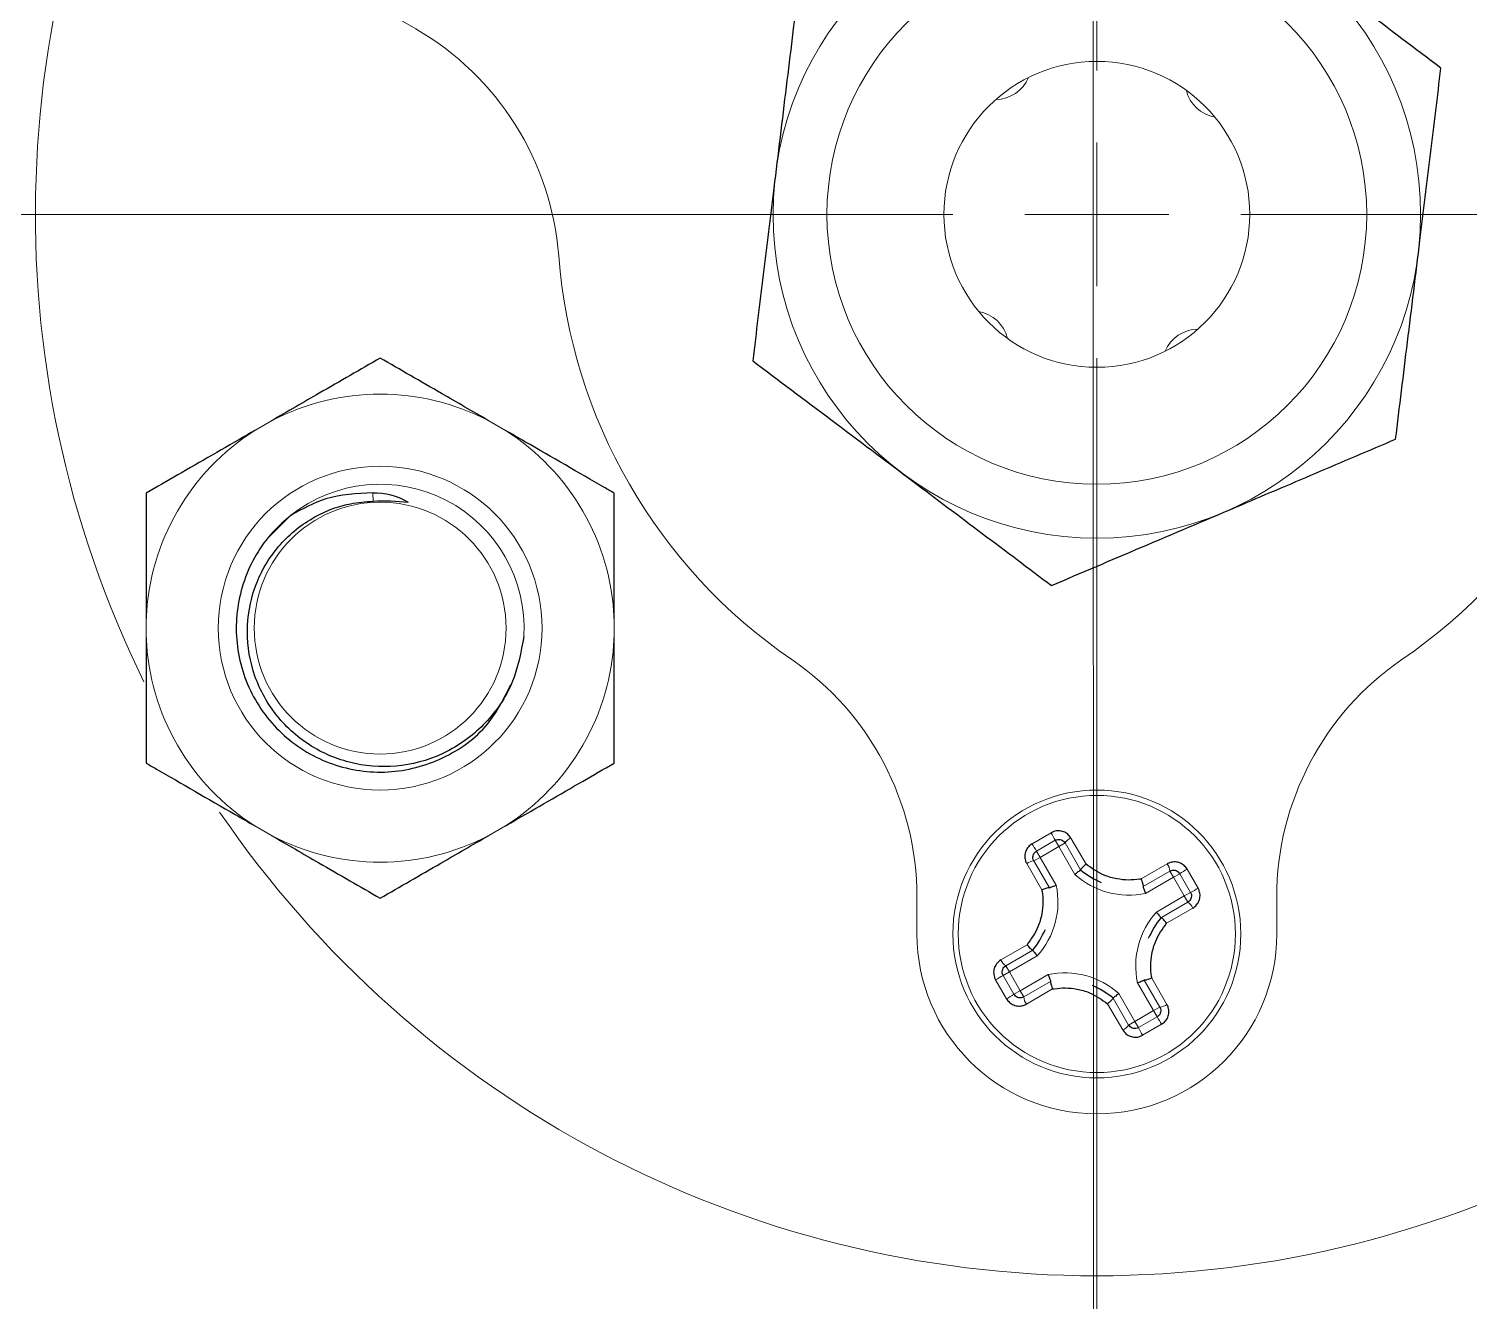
# Model space of a CAD drawing. Header units: millimetres. Extents: x 3795014 to 4300160, y 3869364 to 4016788.
# Drawn here: x 4228933 to 4228983, y 3923335.3 to 3923379.5 of the extents above; entities that cross this region are included whole.
import ezdxf

# ---------------------------------------------------------------- set-up
doc = ezdxf.new("R2010")
doc.units = ezdxf.units.MM
doc.linetypes.add('CENTER', pattern=[2, 1.25, -0.25, 0.25, -0.25])
doc.layers.add('Дополнительная', color=7, linetype='Continuous', lineweight=18)

# ---------------------------------------------------------------- blocks, each defined once
blk = doc.blocks.new('SW_CENTERMARKSYMBOL_1')
at = {"color": 0, "linetype": 'Continuous', "lineweight": 0}
for p, q in [((0, 0.5), (0, 11.2)), ((0, 0), (0, 0.25)), ((-0.5, 0), (-11.2, 0)), ((0, 0), (-0.25, 0)), ((0, 0), (0, -0.25)), ((0, 0), (0.25, 0)), ((0.5, 0), (11.2, 0)), ((0, -0.5), (0, -11.2))]:
    blk.add_line(p, q, dxfattribs=at)

msp = doc.modelspace()

# ---------------------------------------------------------------- linework, layer by layer
at = {"color": 0, "linetype": 'Continuous', "lineweight": -3, "extrusion": (0, 0, -1)}
for centre, major_axis, end_param in [((4228945.101, 3923360.412, 0), (-0.164, 2.981), 0.520467), ((4228945.529, 3923352.663, 0), (-0.576, 10.44), 0.142453)]:
    msp.add_ellipse(centre, major_axis=major_axis, ratio=0.816497, start_param=0, end_param=end_param, dxfattribs=at)
at = {"color": 0, "linetype": 'Continuous', "lineweight": -3}
for points, knots in [([(4228982.049, 3923378.15, 0), (4228981.148, 3923378.828, 0), (4228979.326, 3923380.198, 0), (4228976.628, 3923382.229, 0), (4228974.048, 3923384.17, 0), (4228972.467, 3923385.36, 0), (4228971.669, 3923385.961, 0)], [0, 0, 0, 0, 0.264605, 0.534948, 0.765344, 1, 1, 1, 1]), ([(4228959.714, 3923380.877, 0), (4228959.578, 3923379.758, 0), (4228959.302, 3923377.495, 0), (4228958.892, 3923374.143, 0), (4228958.501, 3923370.938, 0), (4228958.261, 3923368.974, 0), (4228958.14, 3923367.982, 0)], [0, 0, 0, 0, 0.264607, 0.534951, 0.765345, 1, 1, 1, 1]), ([(4228980.474, 3923365.255, 0), (4228980.611, 3923366.374, 0), (4228980.887, 3923368.637, 0), (4228981.296, 3923371.989, 0), (4228981.688, 3923375.194, 0), (4228981.928, 3923377.159, 0), (4228982.049, 3923378.15, 0)], [0, 0, 0, 0, 0.2646065, 0.534951, 0.7653448, 1, 1, 1, 1]), ([(4228945.196, 3923368.073, 0), (4228944.504, 3923367.673, 0), (4228943.299, 3923366.978, 0), (4228941.984, 3923366.218, 0), (4228941.424, 3923365.896, 0)], [0, 0, 0, 0, 0.574831, 1, 1, 1, 1]), ([(4228948.968, 3923365.896, 0), (4228948.415, 3923366.215, 0), (4228947.1, 3923366.974, 0), (4228945.895, 3923367.67, 0), (4228945.196, 3923368.073, 0)], [0, 0, 0, 0, 0.4199566, 1, 1, 1, 1]), ([(4228958.14, 3923367.982, 0), (4228959.041, 3923367.304, 0), (4228960.862, 3923365.934, 0), (4228963.561, 3923363.903, 0), (4228966.14, 3923361.962, 0), (4228967.722, 3923360.772, 0), (4228968.52, 3923360.172, 0)], [0, 0, 0, 0, 0.264605, 0.534948, 0.765344, 1, 1, 1, 1]), ([(4228940.843, 3923365.56, 0), (4228940.761, 3923365.512, 0), (4228939.849, 3923364.986, 0), (4228938.549, 3923364.235, 0), (4228937.434, 3923363.592, 0), (4228937.071, 3923363.382, 0)], [0, 0, 0, 0, 0.062212, 0.694721, 1, 1, 1, 1]), ([(4228953.321, 3923363.382, 0), (4228953.204, 3923363.45, 0), (4228952.228, 3923364.013, 0), (4228950.958, 3923364.747, 0), (4228949.776, 3923365.429, 0), (4228949.549, 3923365.56, 0)], [0, 0, 0, 0, 0.099009, 0.827304, 1, 1, 1, 1]), ([(4228968.52, 3923360.172, 0), (4228969.557, 3923360.613, 0), (4228971.655, 3923361.505, 0), (4228974.763, 3923362.826, 0), (4228977.734, 3923364.09, 0), (4228979.555, 3923364.864, 0), (4228980.474, 3923365.255, 0)], [0, 0, 0, 0, 0.264606, 0.534949, 0.765344, 1, 1, 1, 1]), ([(4228937.071, 3923363.382, 0), (4228937.071, 3923362.583, 0), (4228937.071, 3923361.192, 0), (4228937.071, 3923359.673, 0), (4228937.071, 3923359.027, 0)], [0, 0, 0, 0, 0.574831, 1, 1, 1, 1]), ([(4228950.188, 3923358.406, 0), (4228950.087, 3923357.854, 0), (4228949.886, 3923356.751, 0), (4228948.913, 3923355.339, 0), (4228947.569, 3923354.326, 0), (4228945.965, 3923353.83, 0), (4228944.308, 3923353.892, 0), (4228942.78, 3923354.504, 0), (4228941.552, 3923355.578, 0), (4228940.765, 3923356.989, 0), (4228940.493, 3923358.57, 0), (4228940.764, 3923360.133, 0), (4228941.537, 3923361.505, 0), (4228942.707, 3923362.525, 0), (4228943.922, 3923363.02, 0), (4228944.688, 3923363.082, 0), (4228944.953, 3923363.104, 0)], [0, 0, 0, 0, 0.077271, 0.154542, 0.231851, 0.307581, 0.383335, 0.458006, 0.532203, 0.605824, 0.678473, 0.751037, 0.822145, 0.893282, 0.963203, 1, 1, 1, 1]), ([(4228944.937, 3923363.393, 0), (4228944.381, 3923363.366, 0), (4228943.37, 3923363.318, 0), (4228942.488, 3923362.83, 0), (4228942.091, 3923362.61, 0)], [0, 0, 0, 0, 0.550289, 1, 1, 1, 1]), ([(4228953.321, 3923359.027, 0), (4228953.321, 3923359.121, 0), (4228953.321, 3923360.175, 0), (4228953.321, 3923361.676, 0), (4228953.321, 3923362.963, 0), (4228953.321, 3923363.382, 0)], [0, 0, 0, 0, 0.062212, 0.694721, 1, 1, 1, 1]), ([(4228942.091, 3923362.61, 0), (4228941.878, 3923362.422, 0), (4228941.175, 3923361.804, 0), (4228940.358, 3923360.385, 0), (4228940.073, 3923358.41, 0), (4228940.572, 3923356.469, 0), (4228941.774, 3923354.869, 0), (4228943.496, 3923353.851, 0), (4228945.482, 3923353.567, 0), (4228947.405, 3923354.073, 0), (4228948.964, 3923355.175, 0), (4228949.494, 3923356.246, 0), (4228949.732, 3923356.728, 0)], [0, 0, 0, 0, 0.047163, 0.155228, 0.263294, 0.371359, 0.479424, 0.587489, 0.695555, 0.80362, 0.911685, 1, 1, 1, 1]), ([(4228937.071, 3923358.355, 0), (4228937.071, 3923358.261, 0), (4228937.071, 3923357.208, 0), (4228937.071, 3923355.706, 0), (4228937.071, 3923354.419, 0), (4228937.071, 3923354, 0)], [0, 0, 0, 0, 0.062212, 0.694721, 1, 1, 1, 1]), ([(4228953.321, 3923354, 0), (4228953.321, 3923354.8, 0), (4228953.321, 3923356.19, 0), (4228953.321, 3923357.709, 0), (4228953.321, 3923358.355, 0)], [0, 0, 0, 0, 0.574831, 1, 1, 1, 1]), ([(4228937.071, 3923354, 0), (4228937.188, 3923353.933, 0), (4228938.164, 3923353.369, 0), (4228939.434, 3923352.636, 0), (4228940.616, 3923351.953, 0), (4228940.843, 3923351.823, 0)], [0, 0, 0, 0, 0.099009, 0.827304, 1, 1, 1, 1]), ([(4228949.549, 3923351.823, 0), (4228949.631, 3923351.87, 0), (4228950.543, 3923352.396, 0), (4228951.843, 3923353.147, 0), (4228952.958, 3923353.791, 0), (4228953.321, 3923354, 0)], [0, 0, 0, 0, 0.062212, 0.694721, 1, 1, 1, 1]), ([(4228969.195, 3923351.398, 0), (4228969.161, 3923351.445, 0), (4228969.094, 3923351.539, 0), (4228968.94, 3923351.627, 0), (4228968.769, 3923351.66, 0), (4228968.617, 3923351.64, 0), (4228968.534, 3923351.599, 0), (4228968.503, 3923351.583, 0)], [0, 0, 0, 0, 0.218687, 0.437447, 0.654162, 0.867429, 1, 1, 1, 1]), ([(4228941.424, 3923351.487, 0), (4228941.977, 3923351.168, 0), (4228943.292, 3923350.408, 0), (4228944.497, 3923349.713, 0), (4228945.196, 3923349.309, 0)], [0, 0, 0, 0, 0.419957, 1, 1, 1, 1]), ([(4228945.196, 3923349.309, 0), (4228945.888, 3923349.709, 0), (4228947.093, 3923350.404, 0), (4228948.408, 3923351.164, 0), (4228948.968, 3923351.487, 0)], [0, 0, 0, 0, 0.574831, 1, 1, 1, 1]), ([(4228967.844, 3923351.203, 0), (4228967.798, 3923351.17, 0), (4228967.707, 3923351.105, 0), (4228967.619, 3923350.956, 0), (4228967.583, 3923350.79, 0), (4228967.599, 3923350.634, 0), (4228967.641, 3923350.547, 0), (4228967.659, 3923350.511, 0)], [0, 0, 0, 0, 0.2102, 0.420368, 0.631581, 0.845757, 1, 1, 1, 1]), ([(4228968.649, 3923351.32, 0), (4228968.664, 3923351.328, 0), (4228968.705, 3923351.348, 0), (4228968.781, 3923351.358, 0), (4228968.865, 3923351.341, 0), (4228968.941, 3923351.298, 0), (4228968.974, 3923351.252, 0), (4228968.99, 3923351.228, 0)], [0, 0, 0, 0, 0.1299282, 0.3396454, 0.5553569, 0.7764487, 1, 1, 1, 1]), ([(4228967.908, 3923350.603, 0), (4228967.899, 3923350.621, 0), (4228967.878, 3923350.664, 0), (4228967.87, 3923350.741, 0), (4228967.888, 3923350.823, 0), (4228967.931, 3923350.896, 0), (4228967.976, 3923350.929, 0), (4228967.999, 3923350.945, 0)], [0, 0, 0, 0, 0.157847, 0.375222, 0.58654, 0.793953, 1, 1, 1, 1]), ([(4228973.231, 3923350.316, 0), (4228973.198, 3923350.362, 0), (4228973.133, 3923350.454, 0), (4228972.984, 3923350.541, 0), (4228972.818, 3923350.578, 0), (4228972.663, 3923350.562, 0), (4228972.575, 3923350.519, 0), (4228972.539, 3923350.502, 0)], [0, 0, 0, 0, 0.2102, 0.420368, 0.631581, 0.845757, 1, 1, 1, 1]), ([(4228969.529, 3923350.294, 0), (4228969.527, 3923350.293, 0), (4228969.523, 3923350.289, 0), (4228969.49, 3923350.262, 0), (4228969.441, 3923350.222, 0), (4228969.387, 3923350.178, 0), (4228969.35, 3923350.148, 0), (4228969.335, 3923350.136, 0), (4228969.333, 3923350.134, 0)], [0, 0, 0, 0, 0.211145, 0.422245, 0.63466, 0.849792, 0.983858, 1, 1, 1, 1]), ([(4228969.72, 3923350.489, 0), (4228969.718, 3923350.487, 0), (4228969.7, 3923350.472, 0), (4228969.66, 3923350.438, 0), (4228969.605, 3923350.388, 0), (4228969.56, 3923350.343, 0), (4228969.531, 3923350.308, 0), (4228969.53, 3923350.299, 0), (4228969.529, 3923350.295, 0)], [0, 0, 0, 0, 0.0150622, 0.1764622, 0.3847819, 0.5905587, 0.7952612, 1, 1, 1, 1]), ([(4228969.529, 3923350.294, 0), (4228969.53, 3923350.294, 0), (4228969.742, 3923350.109, 0), (4228969.996, 3923349.98, 0), (4228970.25, 3923349.852, 0)], [0, 0, 0, 0, 0.002942, 1, 1, 1, 1]), ([(4228971.63, 3923349.977, 0), (4228971.612, 3923349.974, 0), (4228971.338, 3923349.927, 0), (4228970.894, 3923349.937, 0), (4228970.251, 3923350.117, 0), (4228969.921, 3923350.347, 0), (4228969.72, 3923350.489, 0)], [0, 0, 0, 0, 0.027381, 0.411342, 0.639859, 1, 1, 1, 1]), ([(4228972.632, 3923350.253, 0), (4228972.65, 3923350.262, 0), (4228972.692, 3923350.282, 0), (4228972.769, 3923350.29, 0), (4228972.851, 3923350.273, 0), (4228972.924, 3923350.229, 0), (4228972.957, 3923350.184, 0), (4228972.973, 3923350.161, 0)], [0, 0, 0, 0, 0.157847, 0.375222, 0.58654, 0.793953, 1, 1, 1, 1]), ([(4228968.184, 3923349.602, 0), (4228968.187, 3923349.584, 0), (4228968.233, 3923349.309, 0), (4228968.223, 3923348.866, 0), (4228968.044, 3923348.223, 0), (4228967.813, 3923347.893, 0), (4228967.672, 3923347.691, 0)], [0, 0, 0, 0, 0.0273811, 0.4113424, 0.639859, 1, 1, 1, 1]), ([(4228968.447, 3923349.67, 0), (4228968.442, 3923349.672, 0), (4228968.434, 3923349.675, 0), (4228968.39, 3923349.667, 0), (4228968.328, 3923349.651, 0), (4228968.257, 3923349.628, 0), (4228968.208, 3923349.611, 0), (4228968.186, 3923349.603, 0), (4228968.184, 3923349.602, 0)], [0, 0, 0, 0, 0.204739, 0.409441, 0.615218, 0.823538, 0.984938, 1, 1, 1, 1]), ([(4228968.447, 3923349.669, 0), (4228968.449, 3923349.67, 0), (4228968.455, 3923349.672, 0), (4228968.495, 3923349.687, 0), (4228968.554, 3923349.71, 0), (4228968.619, 3923349.734, 0), (4228968.663, 3923349.751, 0), (4228968.682, 3923349.759, 0), (4228968.684, 3923349.759, 0)], [0, 0, 0, 0, 0.211145, 0.422245, 0.63466, 0.849792, 0.983858, 1, 1, 1, 1]), ([(4228971.63, 3923349.977, 0), (4228971.631, 3923349.975, 0), (4228971.639, 3923349.952, 0), (4228971.656, 3923349.903, 0), (4228971.679, 3923349.833, 0), (4228971.696, 3923349.77, 0), (4228971.703, 3923349.726, 0), (4228971.7, 3923349.718, 0), (4228971.698, 3923349.714, 0)], [0, 0, 0, 0, 0.015062, 0.176462, 0.384782, 0.590559, 0.795261, 1, 1, 1, 1]), ([(4228971.698, 3923349.714, 0), (4228971.699, 3923349.711, 0), (4228971.7, 3923349.706, 0), (4228971.715, 3923349.666, 0), (4228971.738, 3923349.607, 0), (4228971.762, 3923349.542, 0), (4228971.78, 3923349.497, 0), (4228971.787, 3923349.479, 0), (4228971.787, 3923349.477, 0)], [0, 0, 0, 0, 0.211145, 0.422245, 0.63466, 0.849792, 0.983858, 1, 1, 1, 1]), ([(4228973.348, 3923349.512, 0), (4228973.356, 3923349.496, 0), (4228973.376, 3923349.455, 0), (4228973.386, 3923349.38, 0), (4228973.369, 3923349.295, 0), (4228973.326, 3923349.22, 0), (4228973.28, 3923349.187, 0), (4228973.257, 3923349.17, 0)], [0, 0, 0, 0, 0.129928, 0.339645, 0.555357, 0.776449, 1, 1, 1, 1]), ([(4228973.426, 3923348.966, 0), (4228973.473, 3923348.999, 0), (4228973.567, 3923349.067, 0), (4228973.655, 3923349.221, 0), (4228973.688, 3923349.391, 0), (4228973.668, 3923349.544, 0), (4228973.627, 3923349.626, 0), (4228973.611, 3923349.658, 0)], [0, 0, 0, 0, 0.218687, 0.437447, 0.654162, 0.867429, 1, 1, 1, 1]), ([(4228972.323, 3923348.631, 0), (4228972.322, 3923348.63, 0), (4228972.137, 3923348.418, 0), (4228972.008, 3923348.164, 0), (4228971.88, 3923347.91, 0)], [0, 0, 0, 0, 0.002942, 1, 1, 1, 1]), ([(4228972.162, 3923348.827, 0), (4228972.164, 3923348.826, 0), (4228972.176, 3923348.81, 0), (4228972.206, 3923348.773, 0), (4228972.25, 3923348.719, 0), (4228972.29, 3923348.67, 0), (4228972.317, 3923348.637, 0), (4228972.321, 3923348.633, 0), (4228972.323, 3923348.631, 0)], [0, 0, 0, 0, 0.016142, 0.150208, 0.36534, 0.577755, 0.788855, 1, 1, 1, 1]), ([(4228972.517, 3923348.441, 0), (4228972.515, 3923348.442, 0), (4228972.5, 3923348.461, 0), (4228972.466, 3923348.501, 0), (4228972.416, 3923348.555, 0), (4228972.371, 3923348.601, 0), (4228972.336, 3923348.63, 0), (4228972.327, 3923348.631, 0), (4228972.323, 3923348.631, 0)], [0, 0, 0, 0, 0.015062, 0.176462, 0.384782, 0.590559, 0.795261, 1, 1, 1, 1]), ([(4228967.866, 3923347.501, 0), (4228967.866, 3923347.502, 0), (4228968.051, 3923347.714, 0), (4228968.18, 3923347.968, 0), (4228968.308, 3923348.222, 0)], [0, 0, 0, 0, 0.002942, 1, 1, 1, 1]), ([(4228972.005, 3923346.53, 0), (4228972.002, 3923346.549, 0), (4228971.955, 3923346.823, 0), (4228971.965, 3923347.266, 0), (4228972.145, 3923347.909, 0), (4228972.376, 3923348.239, 0), (4228972.517, 3923348.441, 0)], [0, 0, 0, 0, 0.027381, 0.411342, 0.639859, 1, 1, 1, 1]), ([(4228967.865, 3923347.501, 0), (4228967.861, 3923347.502, 0), (4228967.852, 3923347.503, 0), (4228967.818, 3923347.532, 0), (4228967.772, 3923347.577, 0), (4228967.722, 3923347.632, 0), (4228967.688, 3923347.672, 0), (4228967.673, 3923347.69, 0), (4228967.672, 3923347.691, 0)], [0, 0, 0, 0, 0.204739, 0.409441, 0.615218, 0.823538, 0.984938, 1, 1, 1, 1]), ([(4228966.763, 3923347.167, 0), (4228966.716, 3923347.133, 0), (4228966.622, 3923347.066, 0), (4228966.534, 3923346.912, 0), (4228966.5, 3923346.741, 0), (4228966.52, 3923346.589, 0), (4228966.562, 3923346.506, 0), (4228966.577, 3923346.474, 0)], [0, 0, 0, 0, 0.218687, 0.437447, 0.654162, 0.867429, 1, 1, 1, 1]), ([(4228967.866, 3923347.501, 0), (4228967.868, 3923347.499, 0), (4228967.871, 3923347.495, 0), (4228967.898, 3923347.462, 0), (4228967.938, 3923347.413, 0), (4228967.982, 3923347.359, 0), (4228968.012, 3923347.322, 0), (4228968.025, 3923347.307, 0), (4228968.026, 3923347.305, 0)], [0, 0, 0, 0, 0.211145, 0.422245, 0.63466, 0.849792, 0.983858, 1, 1, 1, 1]), ([(4228966.84, 3923346.621, 0), (4228966.833, 3923346.636, 0), (4228966.812, 3923346.677, 0), (4228966.802, 3923346.753, 0), (4228966.819, 3923346.837, 0), (4228966.863, 3923346.913, 0), (4228966.909, 3923346.945, 0), (4228966.932, 3923346.962, 0)], [0, 0, 0, 0, 0.129928, 0.339645, 0.555357, 0.776449, 1, 1, 1, 1]), ([(4228968.401, 3923346.656, 0), (4228968.402, 3923346.654, 0), (4228968.409, 3923346.635, 0), (4228968.426, 3923346.591, 0), (4228968.451, 3923346.526, 0), (4228968.473, 3923346.467, 0), (4228968.488, 3923346.427, 0), (4228968.49, 3923346.421, 0), (4228968.491, 3923346.419, 0)], [0, 0, 0, 0, 0.016142, 0.150208, 0.36534, 0.577755, 0.788855, 1, 1, 1, 1]), ([(4228972.005, 3923346.53, 0), (4228972.003, 3923346.53, 0), (4228971.981, 3923346.521, 0), (4228971.931, 3923346.504, 0), (4228971.861, 3923346.481, 0), (4228971.798, 3923346.465, 0), (4228971.754, 3923346.457, 0), (4228971.746, 3923346.461, 0), (4228971.742, 3923346.462, 0)], [0, 0, 0, 0, 0.015062, 0.176462, 0.384782, 0.590559, 0.795261, 1, 1, 1, 1]), ([(4228968.49, 3923346.419, 0), (4228968.489, 3923346.414, 0), (4228968.485, 3923346.406, 0), (4228968.493, 3923346.362, 0), (4228968.509, 3923346.3, 0), (4228968.532, 3923346.229, 0), (4228968.55, 3923346.18, 0), (4228968.558, 3923346.158, 0), (4228968.559, 3923346.156, 0)], [0, 0, 0, 0, 0.204739, 0.409441, 0.615218, 0.823538, 0.984938, 1, 1, 1, 1]), ([(4228968.559, 3923346.156, 0), (4228968.577, 3923346.159, 0), (4228968.851, 3923346.205, 0), (4228969.294, 3923346.195, 0), (4228969.937, 3923346.016, 0), (4228970.267, 3923345.785, 0), (4228970.469, 3923345.644, 0)], [0, 0, 0, 0, 0.027381, 0.411342, 0.639859, 1, 1, 1, 1]), ([(4228970.659, 3923345.838, 0), (4228970.658, 3923345.838, 0), (4228970.446, 3923346.023, 0), (4228970.192, 3923346.152, 0), (4228969.939, 3923346.28, 0)], [0, 0, 0, 0, 0.002942, 1, 1, 1, 1]), ([(4228971.505, 3923346.373, 0), (4228971.507, 3923346.374, 0), (4228971.525, 3923346.381, 0), (4228971.57, 3923346.398, 0), (4228971.635, 3923346.423, 0), (4228971.694, 3923346.445, 0), (4228971.734, 3923346.46, 0), (4228971.739, 3923346.462, 0), (4228971.742, 3923346.463, 0)], [0, 0, 0, 0, 0.016142, 0.150208, 0.36534, 0.577755, 0.788855, 1, 1, 1, 1]), ([(4228966.957, 3923345.816, 0), (4228966.99, 3923345.77, 0), (4228967.056, 3923345.678, 0), (4228967.204, 3923345.591, 0), (4228967.37, 3923345.554, 0), (4228967.526, 3923345.571, 0), (4228967.613, 3923345.613, 0), (4228967.65, 3923345.631, 0)], [0, 0, 0, 0, 0.2102, 0.420368, 0.631581, 0.845757, 1, 1, 1, 1]), ([(4228967.557, 3923345.88, 0), (4228967.539, 3923345.871, 0), (4228967.496, 3923345.85, 0), (4228967.42, 3923345.842, 0), (4228967.338, 3923345.86, 0), (4228967.264, 3923345.903, 0), (4228967.232, 3923345.948, 0), (4228967.215, 3923345.971, 0)], [0, 0, 0, 0, 0.1578467, 0.3752223, 0.5865397, 0.7939526, 1, 1, 1, 1]), ([(4228970.659, 3923345.837, 0), (4228970.659, 3923345.833, 0), (4228970.658, 3923345.824, 0), (4228970.629, 3923345.79, 0), (4228970.583, 3923345.744, 0), (4228970.529, 3923345.694, 0), (4228970.489, 3923345.66, 0), (4228970.47, 3923345.645, 0), (4228970.469, 3923345.644, 0)], [0, 0, 0, 0, 0.204739, 0.409441, 0.615218, 0.823538, 0.984938, 1, 1, 1, 1]), ([(4228970.855, 3923345.998, 0), (4228970.854, 3923345.997, 0), (4228970.838, 3923345.984, 0), (4228970.801, 3923345.954, 0), (4228970.747, 3923345.91, 0), (4228970.699, 3923345.87, 0), (4228970.665, 3923345.843, 0), (4228970.661, 3923345.84, 0), (4228970.659, 3923345.838, 0)], [0, 0, 0, 0, 0.016142, 0.150208, 0.36534, 0.577755, 0.788855, 1, 1, 1, 1]), ([(4228972.281, 3923345.529, 0), (4228972.29, 3923345.511, 0), (4228972.31, 3923345.468, 0), (4228972.319, 3923345.392, 0), (4228972.301, 3923345.31, 0), (4228972.258, 3923345.236, 0), (4228972.212, 3923345.203, 0), (4228972.189, 3923345.187, 0)], [0, 0, 0, 0, 0.157847, 0.375222, 0.58654, 0.793953, 1, 1, 1, 1]), ([(4228972.344, 3923344.929, 0), (4228972.39, 3923344.962, 0), (4228972.482, 3923345.028, 0), (4228972.569, 3923345.176, 0), (4228972.606, 3923345.342, 0), (4228972.59, 3923345.498, 0), (4228972.547, 3923345.585, 0), (4228972.53, 3923345.621, 0)], [0, 0, 0, 0, 0.2102, 0.420368, 0.631581, 0.845757, 1, 1, 1, 1]), ([(4228970.994, 3923344.735, 0), (4228971.027, 3923344.688, 0), (4228971.095, 3923344.594, 0), (4228971.249, 3923344.506, 0), (4228971.419, 3923344.472, 0), (4228971.572, 3923344.492, 0), (4228971.654, 3923344.533, 0), (4228971.686, 3923344.549, 0)], [0, 0, 0, 0, 0.218687, 0.437447, 0.654162, 0.867429, 1, 1, 1, 1]), ([(4228971.54, 3923344.812, 0), (4228971.524, 3923344.805, 0), (4228971.483, 3923344.784, 0), (4228971.408, 3923344.774, 0), (4228971.324, 3923344.791, 0), (4228971.248, 3923344.835, 0), (4228971.215, 3923344.881, 0), (4228971.198, 3923344.904, 0)], [0, 0, 0, 0, 0.129928, 0.339645, 0.555357, 0.776449, 1, 1, 1, 1])]:
    msp.add_open_spline(points, degree=3, knots=knots, dxfattribs=at)
at = {"layer": 'Дополнительная', "linetype": 'CENTER', "ltscale": 100}
msp.add_line((4228969.606, 3924837.493, 0), (4228970.096, 3922827.739, 0), dxfattribs=at)
at = {"layer": 'Дополнительная', "linetype": 'Continuous'}
for p, q in [((4228945.319, 3923380.153, 0), (4228946.43, 3923379.512, 0)), ((4228941.424, 3923365.896, 0), (4228940.843, 3923365.56, 0)), ((4228949.549, 3923365.56, 0), (4228948.968, 3923365.896, 0)), ((4228944.937, 3923363.393, 0), (4228944.953, 3923363.104, 0)), ((4228937.071, 3923359.027, 0), (4228937.071, 3923358.355, 0)), ((4228953.321, 3923358.355, 0), (4228953.321, 3923359.027, 0)), ((4228940.843, 3923351.823, 0), (4228941.424, 3923351.487, 0)), ((4228948.968, 3923351.487, 0), (4228949.549, 3923351.823, 0)), ((4228968.503, 3923351.583, 0), (4228967.844, 3923351.203, 0)), ((4228967.999, 3923350.945, 0), (4228968.649, 3923351.32, 0)), ((4228968.124, 3923350.728, 0), (4228968.774, 3923351.103, 0)), ((4228968.649, 3923351.32, 0), (4228968.774, 3923351.103, 0)), ((4228968.99, 3923351.228, 0), (4228968.774, 3923351.103, 0)), ((4228968.774, 3923351.103, 0), (4228969.333, 3923350.134, 0)), ((4228968.99, 3923351.228, 0), (4228969.529, 3923350.295, 0)), ((4228969.72, 3923350.489, 0), (4228969.195, 3923351.398, 0)), ((4228967.659, 3923350.511, 0), (4228968.184, 3923349.602, 0)), ((4228967.908, 3923350.603, 0), (4228968.124, 3923350.728, 0)), ((4228968.447, 3923349.67, 0), (4228967.908, 3923350.603, 0)), ((4228967.999, 3923350.945, 0), (4228968.124, 3923350.728, 0)), ((4228968.684, 3923349.759, 0), (4228968.124, 3923350.728, 0)), ((4228969.529, 3923350.295, 0), (4228969.529, 3923350.294, 0)), ((4228972.539, 3923350.502, 0), (4228971.63, 3923349.977, 0)), ((4228971.698, 3923349.714, 0), (4228972.632, 3923350.253, 0)), ((4228971.787, 3923349.477, 0), (4228972.757, 3923350.036, 0)), ((4228972.632, 3923350.253, 0), (4228972.757, 3923350.036, 0)), ((4228972.973, 3923350.161, 0), (4228972.757, 3923350.036, 0)), ((4228972.757, 3923350.036, 0), (4228973.132, 3923349.387, 0)), ((4228972.973, 3923350.161, 0), (4228973.348, 3923349.512, 0)), ((4228973.611, 3923349.658, 0), (4228973.231, 3923350.316, 0)), ((4228968.447, 3923349.669, 0), (4228968.447, 3923349.67, 0)), ((4228971.698, 3923349.714, 0), (4228971.698, 3923349.714, 0)), ((4228973.348, 3923349.512, 0), (4228973.132, 3923349.387, 0)), ((4228963.844, 3923349.349, 0), (4228963.844, 3923348.066, 0)), ((4228973.132, 3923349.387, 0), (4228972.162, 3923348.827, 0)), ((4228973.257, 3923349.17, 0), (4228972.323, 3923348.631, 0)), ((4228973.257, 3923349.17, 0), (4228973.132, 3923349.387, 0)), ((4228976.344, 3923348.066, 0), (4228976.344, 3923349.349, 0)), ((4228972.323, 3923348.631, 0), (4228972.323, 3923348.631, 0)), ((4228972.517, 3923348.441, 0), (4228973.426, 3923348.966, 0)), ((4228967.672, 3923347.691, 0), (4228966.763, 3923347.167, 0)), ((4228966.932, 3923346.962, 0), (4228967.865, 3923347.501, 0)), ((4228967.057, 3923346.746, 0), (4228968.026, 3923347.305, 0)), ((4228967.865, 3923347.501, 0), (4228967.866, 3923347.501, 0)), ((4228967.057, 3923346.746, 0), (4228966.84, 3923346.621, 0)), ((4228967.215, 3923345.971, 0), (4228966.84, 3923346.621, 0)), ((4228967.057, 3923346.746, 0), (4228966.932, 3923346.962, 0)), ((4228967.432, 3923346.096, 0), (4228967.057, 3923346.746, 0)), ((4228968.401, 3923346.656, 0), (4228967.432, 3923346.096, 0)), ((4228972.53, 3923345.621, 0), (4228972.005, 3923346.53, 0)), ((4228966.577, 3923346.474, 0), (4228966.957, 3923345.816, 0)), ((4228967.432, 3923346.096, 0), (4228967.215, 3923345.971, 0)), ((4228967.432, 3923346.096, 0), (4228967.557, 3923345.88, 0)), ((4228968.49, 3923346.419, 0), (4228967.557, 3923345.88, 0)), ((4228967.65, 3923345.631, 0), (4228968.559, 3923346.156, 0)), ((4228968.491, 3923346.419, 0), (4228968.49, 3923346.419, 0)), ((4228971.505, 3923346.373, 0), (4228972.064, 3923345.404, 0)), ((4228971.742, 3923346.463, 0), (4228971.742, 3923346.462, 0)), ((4228971.742, 3923346.462, 0), (4228972.281, 3923345.529, 0)), ((4228970.469, 3923345.644, 0), (4228970.994, 3923344.735, 0)), ((4228970.659, 3923345.837, 0), (4228970.659, 3923345.838, 0)), ((4228971.198, 3923344.904, 0), (4228970.659, 3923345.837, 0)), ((4228971.415, 3923345.029, 0), (4228970.855, 3923345.998, 0)), ((4228972.064, 3923345.404, 0), (4228972.281, 3923345.529, 0)), ((4228971.415, 3923345.029, 0), (4228971.198, 3923344.904, 0)), ((4228972.064, 3923345.404, 0), (4228971.415, 3923345.029, 0)), ((4228971.415, 3923345.029, 0), (4228971.54, 3923344.812, 0)), ((4228972.189, 3923345.187, 0), (4228971.54, 3923344.812, 0)), ((4228972.064, 3923345.404, 0), (4228972.189, 3923345.187, 0)), ((4228971.686, 3923344.549, 0), (4228972.344, 3923344.929, 0))]:
    msp.add_line(p, q, dxfattribs=at)
at = {"layer": 'Дополнительная', "linetype": 'Continuous', "elevation": 0, "flags": 128}
msp.add_lwpolyline([(4228941.292, 3923361.815), (4228942.079, 3923362.6), (4228942.091, 3923362.61)], dxfattribs=at)
at = {"layer": 'Дополнительная', "linetype": 'Continuous'}
for centre, radius in [((4228970.094, 3923373.066, 0), 63.5), ((4228970.094, 3923373.066, 0), 59.75), ((4228970.094, 3923373.066, 0), 58.5), ((4228970.094, 3923373.066, 0), 11.25), ((4228970.094, 3923373.066, 0), 9.375), ((4228970.094, 3923373.066, 0), 5.313), ((4228945.196, 3923358.691, 0), 5.625), ((4228945.196, 3923358.691, 0), 4.375), ((4228970.094, 3923348.066, 0), 5), ((4228970.094, 3923348.066, 0), 4.814)]:
    msp.add_circle(centre, radius, dxfattribs=at)
for centre, radius, start, end in [((4228970.094, 3923373.066, 0), 36.875, 93.8337, 206.1357), ((4228970.094, 3923373.066, 0), 36.875, 334.1827, 85.9001), ((4228941.43, 3923370.852, 0), 10, 4.4174, 60), ((4228966.568, 3923378.305, 0), 1.25, 270.8167, 337.0621), ((4228974.418, 3923377.67, 0), 1.25, 193.6742, 259.9196), ((4228970.094, 3923373.066, 0), 18.75, 184.4174, 235.5826), ((4228970.094, 3923373.066, 0), 18.75, 304.4174, 355.5826), ((4228965.771, 3923368.463, 0), 1.25, 13.6742, 79.9196), ((4228973.62, 3923367.827, 0), 1.25, 90.8167, 157.0621), ((4228945.196, 3923358.691, 0), 8.132, 62.3676, 117.6324), ((4228945.196, 3923358.691, 0), 8.132, 122.3676, 177.6324), ((4228945.196, 3923358.691, 0), 8.132, 2.3676, 57.6324), ((4228945.196, 3923358.691, 0), 5, 356.7311, 128.3886), ((4228945.196, 3923358.691, 0), 8.132, 182.3676, 237.6324), ((4228945.196, 3923358.691, 0), 8.132, 302.3676, 357.6324), ((4228953.844, 3923349.349, 0), 10, 0, 55.5826), ((4228986.344, 3923349.349, 0), 10, 124.4174, 180), ((4228970.094, 3923373.066, 0), 36.875, 214.2694, 270), ((4228970.094, 3923373.066, 0), 36.875, 270, 325.7728), ((4228965.188, 3923349.571, 0), 3.878, 26.8178, 31.2654), ((4228945.196, 3923358.691, 0), 8.132, 242.3676, 297.6324), ((4228971.244, 3923353.067, 0), 3.878, 208.7346, 213.1822), ((4228969.342, 3923351.011, 0), 0.413, 110.8505, 148.3069), ((4228967.92, 3923350.19, 0), 0.413, 91.6931, 129.1495), ((4228971.207, 3923352.218, 0), 2.802, 228.0414, 281.9586), ((4228972.218, 3923350.241, 0), 0.413, 1.6931, 39.1495), ((4228975.095, 3923346.916, 0), 3.878, 118.7346, 123.1822), ((4228965.942, 3923349.179, 0), 2.802, 318.0414, 11.9586), ((4228971.599, 3923352.972, 0), 3.878, 296.8178, 301.2654), ((4228973.039, 3923348.819, 0), 0.413, 20.8505, 58.3069), ((4228974.246, 3923346.954, 0), 2.802, 138.0414, 191.9586), ((4228970.094, 3923348.066, 0), 6.25, 180, 0), ((4228967.149, 3923347.314, 0), 0.413, 200.8505, 238.3069), ((4228968.59, 3923343.16, 0), 3.878, 116.8178, 121.2654), ((4228968.982, 3923343.914, 0), 2.802, 48.0414, 101.9586), ((4228965.093, 3923349.216, 0), 3.878, 298.7346, 303.1822), ((4228967.97, 3923345.892, 0), 0.413, 181.6931, 219.1495), ((4228972.269, 3923345.942, 0), 0.413, 271.6931, 309.1495), ((4228968.944, 3923343.065, 0), 3.878, 28.7346, 33.1822), ((4228970.847, 3923345.121, 0), 0.413, 290.8505, 328.3069), ((4228975, 3923346.562, 0), 3.878, 206.8178, 211.2654)]:
    msp.add_arc(centre, radius, start, end, dxfattribs=at)

# ---------------------------------------------------------------- block references
at = {"color": 0, "linetype": 'Continuous', "lineweight": -3, "xscale": -10, "yscale": 10, "zscale": 10, "rotation": 269.9999999999999}
msp.add_blockref('SW_CENTERMARKSYMBOL_1', (4228970.094, 3923373.066, 0), dxfattribs=at)

doc.saveas('drawing.dxf')
